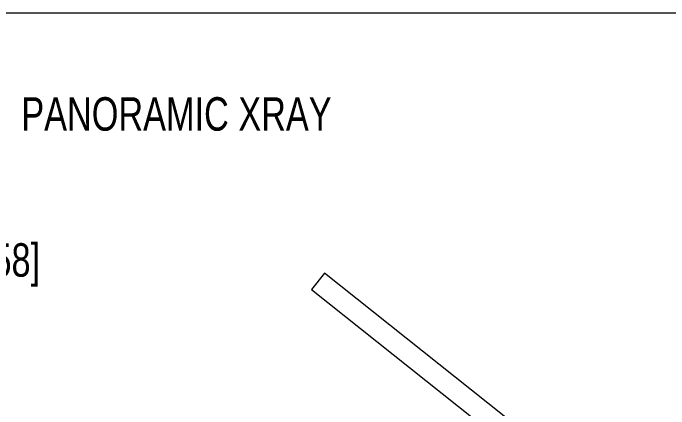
# Model space of a CAD drawing. Header units: millimetres. Extents: x -160614 to 59925, y -157025 to 0.
# Drawn here: x -51726 to -50156, y -102633 to -101685 of the extents above; entities that cross this region are included whole.
import ezdxf

# ---------------------------------------------------------------- set-up
doc = ezdxf.new("R2010")
doc.units = ezdxf.units.MM
doc.header["$LTSCALE"] = 8
doc.layers.get('0').update_dxf_attribs({"color": 9, "lineweight": 5})
for name, color, linetype, lineweight in [('72_EGR_BASE_TEXT', 9, 'Continuous', 5), ('72_EGR_EQP_TAG', 9, 'Continuous', 5), ('LOADING', 9, 'Continuous', 5), ('Walls', 9, 'Continuous', 5)]:
    doc.layers.add(name, color=color, linetype=linetype, lineweight=lineweight)
doc.layers.get('0').off()
doc.layers.get('0').freeze()
doc.styles.add('X3G_ENTITY_9EC9', font='swisscl.ttf', dxfattribs={"height": 0.2})
doc.styles.add('X3G_ENTITY_9F38', font='swisscl.ttf', dxfattribs={"height": 0.2})

# ---------------------------------------------------------------- blocks, each defined once
blk = doc.blocks.new('XA15872-P')
blk.add_lwpolyline([(0, 0), (1, 0), (1, 0.05), (0, 0.05)], close=True)
blk = doc.blocks.new('D.131.54.60')
at = {"layer": 'LOADING', "xscale": 999.9999999999999, "yscale": 999.9999999999999, "zscale": 999.9999999999999, "rotation": 231.4615886572387}
blk.add_blockref('XA15872-P', (10938.7, 4699.5, 0), dxfattribs=at)
blk = doc.blocks.new('1stF')
at = {"layer": 'Walls', "color": 9}
blk.add_line((-48712.8, -101685, 0.1), (-52712.8, -101685, 0.1), dxfattribs=at)
at = {"layer": 'LOADING', "color": 9, "rotation": 270}
blk.add_blockref('D.131.54.60', (-54898, -91991.7, 0), dxfattribs=at)
at = {"layer": '72_EGR_BASE_TEXT', "color": 9, "char_height": 80, "attachment_point": 2}
for s, insert, style in [('PANORAMIC XRAY', (-51334.8, -101886.4, 0.1), 'X3G_ENTITY_9EC9'), ('[OPDF58]', (-51843.4, -102236.1, 0.1), 'X3G_ENTITY_9F38')]:
    blk.add_mtext(s, dxfattribs=dict(at, insert=insert, style=style))

msp = doc.modelspace()

# ---------------------------------------------------------------- block references
at = {"layer": '72_EGR_EQP_TAG'}
msp.add_blockref('1stF', (0, 0), dxfattribs=at)

doc.saveas('drawing.dxf')
